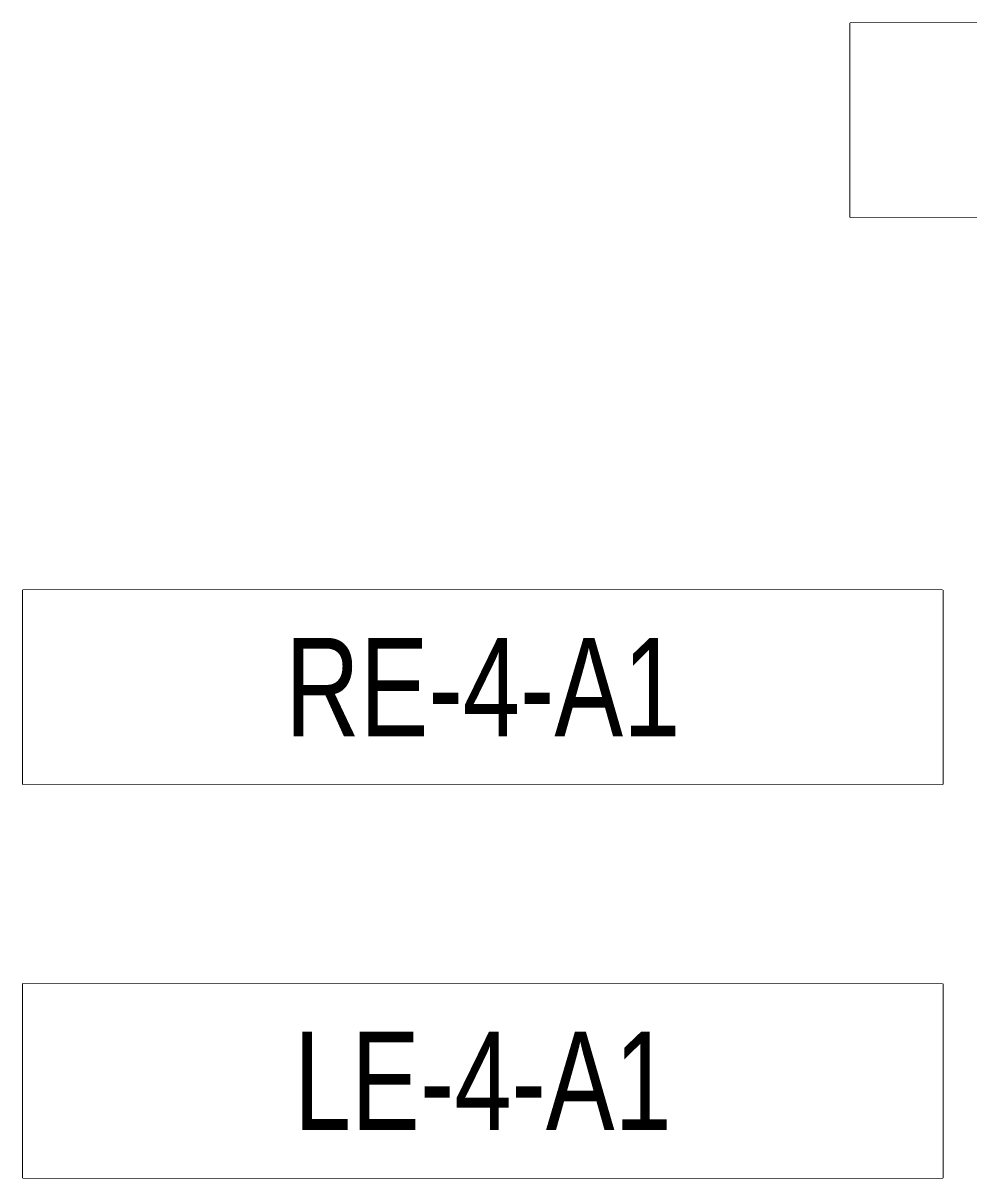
# Model space of a CAD drawing. Header units: millimetres. Extents: x -149088 to 500787, y -530175 to 1035835.
# Drawn here: x 88750 to 92354, y 480845 to 485245 of the extents above; entities that cross this region are included whole.
import ezdxf
from ezdxf.enums import TextEntityAlignment as Align

# ---------------------------------------------------------------- set-up
doc = ezdxf.new("R2010")
doc.units = ezdxf.units.MM
doc.header["$LTSCALE"] = 150
doc.linetypes.add('CONTINOUS', pattern=[0])
doc.layers.add('------01 Distribution Panel', color=3, linetype='Continuous')
doc.layers.add('------01 Motor Control Panel or Center', color=4, linetype='Continuous')
doc.styles.add('ELEC', font='')
doc.styles.get('ELEC').set_extended_font_data('Dotum')

msp = doc.modelspace()

# ---------------------------------------------------------------- linework, layer by layer
at = {"layer": '------01 Distribution Panel', "color": 1}
for points in [[(92253.6, 483085), (92253.6, 482345), (88750.4, 482345), (88750.4, 483085)], [(92253.6, 481585), (92253.6, 480845), (88750.4, 480845), (88750.4, 481585)]]:
    msp.add_lwpolyline(points, close=True, dxfattribs=at)
at = {"layer": '------01 Motor Control Panel or Center', "linetype": 'CONTINOUS', "elevation": 0}
msp.add_lwpolyline([(95405.1, 485245), (95405.1, 484505), (91902, 484505), (91902, 485245)], close=True, dxfattribs=at)

# ---------------------------------------------------------------- next in the draw order: wipeouts: each hides what was drawn before it
at = {"color": 1}
for points in [[(88750.4, 483085), (92253.6, 483085), (92253.6, 482345), (88750.4, 482345)], [(88750.4, 481585), (92253.6, 481585), (92253.6, 480845), (88750.4, 480845)]]:
    msp.add_wipeout(points, dxfattribs=at).dxf.layer = '------01 Distribution Panel'
msp.add_wipeout([(91902, 485245), (95405.1, 485245), (95405.1, 484505), (91902, 484505)]).dxf.layer = '------01 Motor Control Panel or Center'

# ---------------------------------------------------------------- next in the draw order: linework, layer by layer
at = {"layer": '------01 Distribution Panel', "color": 1}
for points in [[(92253.6, 483085), (92253.6, 482345), (88750.4, 482345), (88750.4, 483085)], [(92253.6, 481585), (92253.6, 480845), (88750.4, 480845), (88750.4, 481585)]]:
    msp.add_lwpolyline(points, close=True, dxfattribs=at)

# ---------------------------------------------------------------- next in the draw order: wipeouts: each hides what was drawn before it
at = {"color": 1}
for points in [[(88750.4, 483085), (92253.6, 483085), (92253.6, 482345), (88750.4, 482345)], [(88750.4, 481585), (92253.6, 481585), (92253.6, 480845), (88750.4, 480845)]]:
    msp.add_wipeout(points, dxfattribs=at).dxf.layer = '------01 Distribution Panel'

# ---------------------------------------------------------------- next in the draw order: texts
at = {"layer": '------01 Distribution Panel', "style": 'ELEC', "width": 0.8}
for s, p in [('RE-4-A1', (90502, 482715)), ('LE-4-A1', (90502, 481215))]:
    msp.add_text(s, height=375, dxfattribs=at).set_placement(p, align=Align.MIDDLE)

doc.saveas('drawing.dxf')
